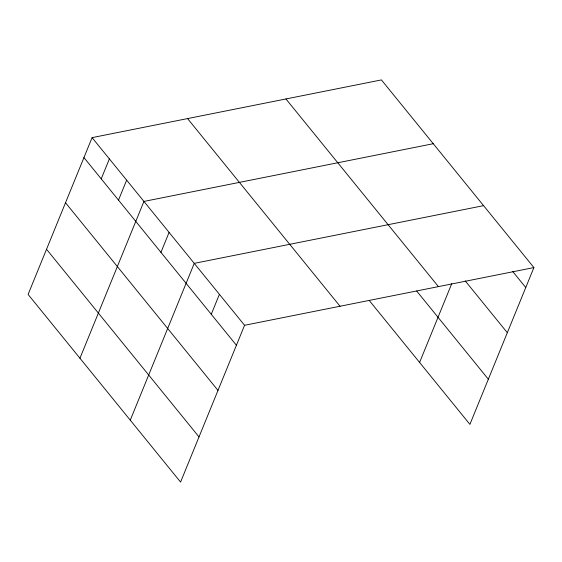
<?xml version="1.0" encoding="UTF-8"?>
<svg xmlns="http://www.w3.org/2000/svg" width="562" height="562" viewBox="0 0 562 562"><rect width="100%" height="100%" fill="white"/><g stroke="black" fill="none" stroke-linecap="round" stroke-linejoin="round"><path stroke-width="0.84" d="M92.091 137.627L28.1 294.425L180.578 482.084L244.568 325.286L533.9 267.575L381.422 79.916L92.091 137.627L244.568 325.286M101.223 178.857L109.372 158.891M118.505 200.121L126.647 180.163M79.945 358.226L143.928 201.428L433.26 143.717M160.943 252.352L169.092 232.394M130.265 420.158L194.248 263.36L483.58 205.65M211.263 314.284L219.412 294.326M419.596 362.448L451.771 283.599M533.9 267.575L469.909 424.373L369.276 300.515M512.628 271.383L525.751 287.54M465.21 280.867L507.324 332.697M285.939 98.961L438.423 286.62M416.688 291.039L488.343 379.217M187.567 118.582L340.045 306.241M83.942 157.585L236.419 345.251M65.515 202.742L217.993 390.407M46.527 249.268L199.011 436.927"/></g></svg>
